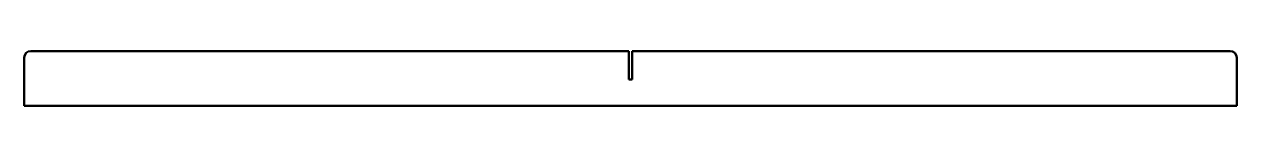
# Model space of a CAD drawing. Header units: millimetres. Extents: x 1 to 1099, y 0 to 50.
import ezdxf

# ---------------------------------------------------------------- set-up
doc = ezdxf.new("R2010")
doc.units = ezdxf.units.MM
doc.layers.add('IV_OUTER_PROFILE', color=7, linetype='Continuous', lineweight=50)

msp = doc.modelspace()

# ---------------------------------------------------------------- linework, layer by layer
at = {"layer": 'IV_OUTER_PROFILE'}
for p, q in [((1.2, 0), (1.2, 44)), ((7.2, 50), (548.7, 50)), ((548.7, 50), (548.7, 24)), ((551.7, 24), (551.7, 50)), ((551.7, 50), (1093.2, 50)), ((1099.2, 44), (1099.2, 0)), ((548.7, 24), (551.7, 24)), ((1099.2, 0), (1.2, 0))]:
    msp.add_line(p, q, dxfattribs=at)
for centre, start, end in [((7.2, 44), 90, 180), ((1093.2, 44), 0, 90)]:
    msp.add_arc(centre, 6, start, end, dxfattribs=at)

doc.saveas('drawing.dxf')
